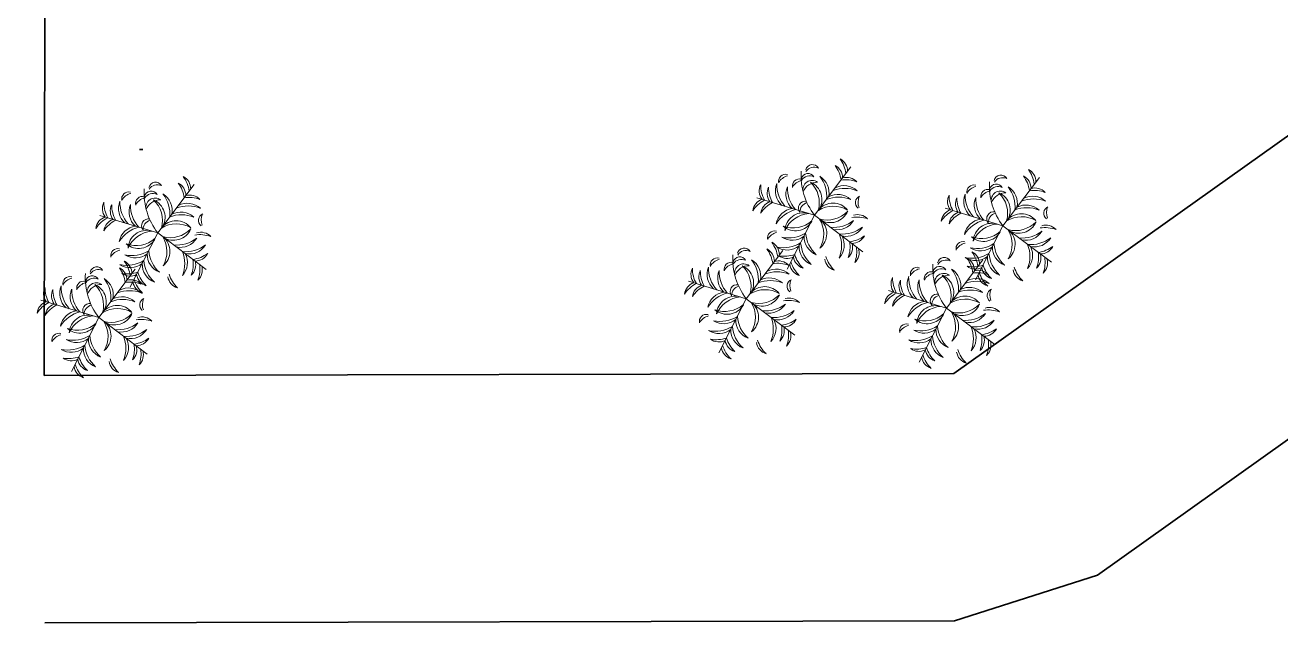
# Model space of a CAD drawing. Extents: x 47729 to 53274, y 8584 to 9735.
# Drawn here: x 47810 to 48419, y 8584 to 8874 of the extents above; entities that cross this region are included whole.
import ezdxf

# ---------------------------------------------------------------- set-up
doc = ezdxf.new("R2010")
doc.units = 0
doc.header["$LTSCALE"] = 100
doc.header["$MEASUREMENT"] = 0
doc.layers.get('0').update_dxf_attribs({"color": 250, "lineweight": 9})
doc.layers.add('landscape', color=56, linetype='Continuous', lineweight=13)
doc.layers.add('wall', color=2, linetype='Continuous', lineweight=35)

# ---------------------------------------------------------------- blocks, each defined once
blk = doc.blocks.new('plant')
for p in [(7.12, 8.39), (-10.32, 3.82), (-3.82, -10.32), (9.5, -5.56)]:
    blk.add_line(p, (0, 0))
for centre, radius, start, end in [((1.1, 8.06), 1.27, 19.4061, 138.4117), ((3.93, 7.8), 2.54, 355.9541, 59.2885), ((0.44, 6.86), 5.72, 3.7404, 33.0435), ((-3.98, 6.92), 1.25, 46.7219, 182.5174), ((-3.73, 5.94), 1.76, 64.8486, 148.3181), ((-2.43, 6.01), 1.25, 46.7219, 182.5174), ((-11.85, 1.01), 11.89, 355.1413, 36.3226), ((-0.58, 6.01), 1.27, 19.4061, 138.4117), ((1.1, 6.08), 2.75, 64.2821, 107.8748), ((-0.65, 4.15), 3.52, 344.913, 55.0578), ((-3.49, 3.67), 5.9, 351.0353, 34.7007), ((-2.19, 5.2), 5.9, 351.0353, 34.7007), ((0.64, 5.67), 3.52, 344.913, 55.0578), ((-0.53, 5.72), 5.72, 3.7404, 33.0435), ((2.96, 6.65), 2.54, 355.9541, 59.2885), ((6.7, 1.55), 5.72, 66.2848, 95.5878), ((7.05, 5.15), 2.54, 40.0398, 103.3742), ((-7.25, 4.87), 2.54, 150.0398, 213.3742), ((-3.74, 5.77), 5.72, 176.2848, 205.5878), ((-5.84, 4.35), 2.54, 150.0398, 213.3742), ((-2.34, 5.25), 5.72, 176.2848, 205.5878), ((-1.46, 3.93), 3.52, 154.2704, 224.4152), ((1.24, 4.91), 5.9, 174.6276, 218.2929), ((-2.14, 4.16), 1.69, 18.5385, 158.6404), ((-2.18, 2.49), 2.75, 53.4178, 123.7612), ((-2.18, 5.03), 1.76, 64.8486, 148.3181), ((0.22, 3.54), 3.43, 146.0295, 246.2382), ((2.42, 4.25), 5.19, 166.4763, 227.9977), ((-0.58, 4.03), 2.75, 64.2821, 107.8748), ((0, 0), 5.14, 97.7891, 98.2173), ((5.73, 0.4), 5.72, 66.2848, 95.5878), ((6.08, 4), 2.54, 40.0398, 103.3742), ((-7.26, 0.51), 2.54, 105.9541, 169.2885), ((-5.19, -2.46), 5.72, 113.7404, 143.0435), ((0.71, 2.04), 1.24, 353.8899, 134.792), ((0.46, 1.04), 1.72, 30.1039, 108.3336), ((4.19, -2.85), 5.9, 64.6276, 108.2929), ((4.2, 0.03), 3.52, 44.2704, 114.4152), ((-5.55, -1.34), 3.52, 94.913, 165.0578), ((-4.13, -3.84), 5.9, 101.0353, 144.7007), ((-3.67, -2.03), 3.52, 94.913, 165.0578), ((-2.26, -4.53), 5.9, 101.0353, 144.7007), ((-2.15, -2.83), 3.43, 73.0901, 173.2987), ((-0.94, -4.8), 5.19, 91.3306, 152.8519), ((3.16, -3.72), 5.19, 56.4763, 117.9977), ((3.26, -1.41), 3.43, 36.0295, 136.2382), ((1.75, 4.56), 5.19, 261.3306, 322.8519), ((2.6, 2.41), 3.43, 243.0901, 343.2987), ((8.33, 0.48), 1.27, 19.4061, 138.4117), ((8.33, -1.51), 2.75, 64.2821, 107.8748), ((-8.54, -2.76), 1.27, 340.9166, 99.9221), ((-10.27, -3.73), 2.75, 11.4535, 55.0461), ((-4.25, 2.42), 5.19, 256.4763, 317.9977), ((-3.54, 0.22), 3.43, 236.0295, 336.2382), ((2.83, -2.15), 3.43, 163.0901, 263.2987), ((4.8, -0.94), 5.19, 181.3306, 242.8519), ((3.01, 4.07), 5.9, 271.0353, 314.7007), ((-2.08, -4.62), 5.9, 344.6276, 28.2929), ((0.75, -4.13), 3.52, 324.2704, 34.4152), ((3.97, 1.36), 3.52, 264.913, 335.0578), ((4.74, 3.06), 5.9, 271.0353, 314.7007), ((5.7, 0.35), 3.52, 264.913, 335.0578), ((-5.26, -6.24), 2.54, 105.9541, 169.2885), ((-3.18, -9.21), 5.72, 113.7404, 143.0435), ((-4.91, 1.24), 5.9, 264.6276, 308.2929), ((-3.93, -1.46), 3.52, 244.2704, 314.4152), ((-0.35, -5.63), 5.9, 344.6276, 28.2929), ((2.48, -5.14), 3.52, 324.2704, 34.4152), ((5.54, 1.52), 5.72, 283.7404, 313.0435), ((1.39, -5.57), 5.72, 346.2848, 15.5878), ((5, -5.3), 2.54, 320.0398, 23.3742), ((7.06, -1.76), 2.54, 275.9541, 339.2885), ((-5.6, -0.63), 5.9, 264.6276, 308.2929), ((-4.63, -3.34), 3.52, 244.2704, 314.4152), ((1.34, -5.55), 3.52, 184.913, 255.0578), ((3.84, -4.13), 5.9, 191.0353, 234.7007), ((2.69, -6.33), 5.72, 346.2848, 15.5878), ((6.29, -6.05), 2.54, 320.0398, 23.3742), ((-5.25, -2.34), 5.72, 266.2848, 295.5878), ((-4.35, -5.84), 2.54, 240.0398, 303.3742), ((1.93, -6.6), 5.72, 203.7404, 233.0435), ((-0.51, -7.26), 2.54, 195.9541, 259.2885), ((2.46, -5.19), 5.72, 203.7404, 233.0435), ((-3.18, -8.97), 5.72, 346.2848, 15.5878), ((0.43, -8.7), 2.54, 320.0398, 23.3742), ((-1.03, -8.67), 2.54, 195.9541, 259.2885)]:
    blk.add_arc(centre, radius, start, end)

msp = doc.modelspace()

# ---------------------------------------------------------------- linework, layer by layer
at = {"layer": 'wall', "ltscale": 0.12}
msp.add_line((47820.5, 9680.42), (47819.06, 8704.42), dxfattribs=at)
at = {"layer": 'wall', "color": 1, "ltscale": 0.12}
for p, q in [((47820.5, 9680.42), (47819.06, 8704.42)), ((48260.06, 8705.4), (48586.77, 8937.9)), ((48329.64, 8607.63), (48656.35, 8840.13)), ((47819.06, 8704.42), (48260.06, 8705.4)), ((48329.64, 8607.63), (48260.32, 8585.4)), ((47819.32, 8584.42), (48260.32, 8585.4))]:
    msp.add_line(p, q, dxfattribs=at)
at = {"layer": 'wall', "color": 5, "ltscale": 0.12}
msp.add_line((47866.85, 8813.91), (47865.15, 8813.91), dxfattribs=at)

# ---------------------------------------------------------------- block references
at = {"layer": 'landscape', "xscale": -2.667129629716543, "yscale": 2.667129629716543, "zscale": 2.667129629716543, "rotation": 32.74874606081455}
for p in [(48192.52, 8782.03), (47874.06, 8773.48), (48283.84, 8776.9), (48159.42, 8741.55), (48256.44, 8736.98), (47845.53, 8732.42)]:
    msp.add_blockref('plant', p, dxfattribs=at)

doc.saveas('drawing.dxf')
